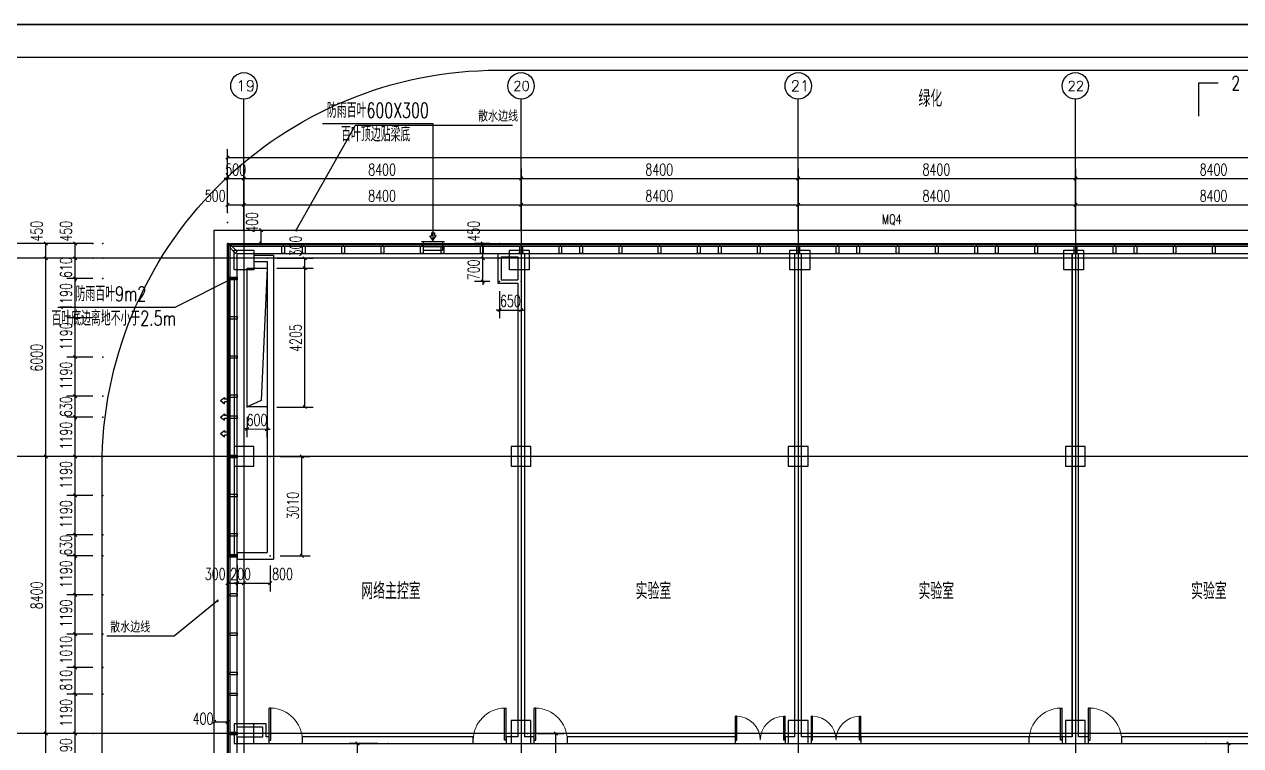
# Model space of a CAD drawing. Header units: inches. Extents: x -867 to 118033, y 723948 to 808048.
# Drawn here: x 18527 to 55394, y 786194 to 808048 of the extents above; entities that cross this region are included whole.
import ezdxf

# ---------------------------------------------------------------- set-up
doc = ezdxf.new("R2010")
doc.units = ezdxf.units.IN
doc.header["$MEASUREMENT"] = 0
for name, color, linetype in [('0-一般装修部位', 10, 'Continuous'), ('0-幕墙线', 10, 'Continuous'), ('0-轴线尺寸', 10, 'Continuous'), ('AXIS', 10, 'Continuous'), ('COLUMN', 10, 'Continuous'), ('CURTWALL', 10, 'Continuous'), ('DIM_LEAD', 10, 'Continuous'), ('DIM_SYMB', 10, 'Continuous'), ('DOOR_FIRE', 10, 'Continuous'), ('DOTE', 10, 'Continuous'), ('M-INFO-LVR', 10, 'Continuous'), ('M-INFO-LVR-TEXT', 10, 'Continuous'), ('M-INFO-ROOM-JZTZ', 10, 'Continuous'), ('PUB_DIM', 10, 'Continuous'), ('PUB_HATCH', 10, 'Continuous'), ('PUB_TEXT', 10, 'Continuous'), ('RD-侧石线', 10, 'Continuous'), ('WALL', 10, 'Continuous'), ('WINDOW', 10, 'Continuous'), ('WINDOW_TEXT', 10, 'Continuous'), ('图框', 10, 'Continuous'), ('排水', 10, 'Continuous')]:
    doc.layers.add(name, color=color, linetype=linetype)
doc.styles.add('_TCH_AXIS', font='COMPLEX', dxfattribs={"bigfont": 'GBCBIG'})
doc.styles.add('_TCH_DIM', font='SIMPLEX', dxfattribs={"bigfont": 'GBCBIG'})
doc.styles.add('_TCH_LABEL', font='COMPLEX', dxfattribs={"bigfont": 'GBCBIG'})
doc.styles.add('_TCH_WINDOW', font='SIMPLEX', dxfattribs={"bigfont": 'GBCBIG'})
doc.styles.add('DIM_FONT', font='SIMPLEX', dxfattribs={"width": 0.7, "bigfont": 'GBCBIG'})
doc.styles.add('M-TEXT1', font='tj-romans1.shx', dxfattribs={"width": 0.6, "bigfont": 'tj-hztxt1.shx'})

# ---------------------------------------------------------------- blocks, each defined once
blk = doc.blocks.new('F1_ACAD_FMEBLOCK8')
at = {"layer": 'PUB_HATCH', "color": 8}
for points in [[(-33875, 32675), (-33275, 32675), (-33275, 32075), (-33875, 32075)], [(-25525, 32675), (-24925, 32675), (-24925, 32075), (-25525, 32075)], [(-17025, 32675), (-16425, 32675), (-16425, 32075), (-17025, 32075)], [(-8725, 32675), (-8125, 32675), (-8125, 32075), (-8725, 32075)], [(-33275, 26125), (-33275, 26725), (-33875, 26725), (-33875, 26125)], [(-24875, 26125), (-24875, 26725), (-25475, 26725), (-25475, 26125)], [(-16475, 26125), (-16475, 26725), (-17075, 26725), (-17075, 26125)], [(-8075, 26125), (-8075, 26725), (-8675, 26725), (-8675, 26125)], [(-33275, 17725), (-33275, 18325), (-33875, 18325), (-33875, 17725)], [(-24875, 17725), (-24875, 18425), (-25475, 18425), (-25475, 17725)], [(-16475, 17725), (-16475, 18425), (-17075, 18425), (-17075, 17725)], [(-8075, 17725), (-8075, 18425), (-8675, 18425), (-8675, 17725)]]:
    blk.add_lwpolyline(points, close=True, dxfattribs=at)

msp = doc.modelspace()

# ---------------------------------------------------------------- linework, layer by layer
at = {"color": 7}
msp.add_line((118033, 808048), (-867, 808048), dxfattribs=at)
msp.add_lwpolyline([(117033, 724948), (117033, 807048), (1633, 807048), (1633, 724948)], close=True, dxfattribs=at)
at = {"layer": '0-一般装修部位', "color": 3}
msp.add_lwpolyline([(42083, 801109), (50283, 801109), (50283, 786459), (42083, 786459)], close=True, dxfattribs=at)
msp.add_lwpolyline([(24983, 786259), (75883, 786259), (75883, 788009), (78883, 788009), (78883, 790759), (78883, 795259), (83683, 795259), (83683, 794659), (84083, 794659), (84083, 788119), (80283, 788119), (80283, 786459), (78683, 786459), (78683, 752659), (75883, 752659), (75883, 770059), (75583, 770059), (75583, 784259), (36683, 784259), (36683, 769659), (33883, 769659), (33883, 784259), (24983, 784259), (24983, 786259)], dxfattribs=at)
at = {"layer": '0-幕墙线', "color": 31}
for p, q in [((26373, 801379), (26373, 801329)), ((27003, 801379), (27003, 801329)), ((28193, 801379), (28193, 801329)), ((29383, 801379), (29383, 801329)), ((30573, 801379), (30573, 801329)), ((31203, 801379), (31203, 801329)), ((32393, 801379), (32393, 801329)), ((33583, 801379), (33583, 801329)), ((34773, 801379), (34773, 801329)), ((35403, 801379), (35403, 801329)), ((36593, 801379), (36593, 801329)), ((37783, 801379), (37783, 801329)), ((38973, 801379), (38973, 801329)), ((39603, 801379), (39603, 801329)), ((40793, 801379), (40793, 801329)), ((41983, 801379), (41983, 801329)), ((43173, 801379), (43173, 801329)), ((43803, 801379), (43803, 801329)), ((44993, 801379), (44993, 801329)), ((46183, 801379), (46183, 801329)), ((47373, 801379), (47373, 801329)), ((48003, 801379), (48003, 801329)), ((49193, 801379), (49193, 801329)), ((50383, 801379), (50383, 801329)), ((51573, 801379), (51573, 801329)), ((52203, 801379), (52203, 801329)), ((53393, 801379), (53393, 801329)), ((54583, 801379), (54583, 801329)), ((24713, 800349), (24763, 800349)), ((24713, 799159), (24763, 799159)), ((24713, 797969), (24763, 797969)), ((24713, 796779), (24763, 796779)), ((24713, 796149), (24763, 796149)), ((24713, 794959), (24763, 794959)), ((24713, 793769), (24763, 793769)), ((24713, 792579), (24763, 792579)), ((24713, 791949), (24763, 791949)), ((24713, 790759), (24763, 790759)), ((24713, 789569), (24763, 789569)), ((24713, 788379), (24763, 788379)), ((24713, 787749), (24763, 787749)), ((24713, 786559), (24763, 786559))]:
    msp.add_line(p, q, dxfattribs=at)
for points in [[(26413, 801109), (26333, 801109), (26333, 801329), (26413, 801329)], [(26398, 801379), (26348, 801379), (26348, 801409), (26398, 801409)], [(27043, 801109), (26963, 801109), (26963, 801329), (27043, 801329)], [(27028, 801379), (26978, 801379), (26978, 801409), (27028, 801409)], [(28233, 801109), (28153, 801109), (28153, 801329), (28233, 801329)], [(28218, 801379), (28168, 801379), (28168, 801409), (28218, 801409)], [(29423, 801109), (29343, 801109), (29343, 801329), (29423, 801329)], [(29408, 801379), (29358, 801379), (29358, 801409), (29408, 801409)], [(30613, 801109), (30533, 801109), (30533, 801329), (30613, 801329)], [(30598, 801379), (30548, 801379), (30548, 801409), (30598, 801409)], [(31243, 801109), (31163, 801109), (31163, 801329), (31243, 801329)], [(31228, 801379), (31178, 801379), (31178, 801409), (31228, 801409)], [(32433, 801109), (32353, 801109), (32353, 801329), (32433, 801329)], [(32418, 801379), (32368, 801379), (32368, 801409), (32418, 801409)], [(33623, 801109), (33543, 801109), (33543, 801329), (33623, 801329)], [(33608, 801379), (33558, 801379), (33558, 801409), (33608, 801409)], [(34813, 801109), (34733, 801109), (34733, 801329), (34813, 801329)], [(34798, 801379), (34748, 801379), (34748, 801409), (34798, 801409)], [(35443, 801109), (35363, 801109), (35363, 801329), (35443, 801329)], [(35428, 801379), (35378, 801379), (35378, 801409), (35428, 801409)], [(36633, 801109), (36553, 801109), (36553, 801329), (36633, 801329)], [(36618, 801379), (36568, 801379), (36568, 801409), (36618, 801409)], [(37823, 801109), (37743, 801109), (37743, 801329), (37823, 801329)], [(37808, 801379), (37758, 801379), (37758, 801409), (37808, 801409)], [(39013, 801109), (38933, 801109), (38933, 801329), (39013, 801329)], [(38998, 801379), (38948, 801379), (38948, 801409), (38998, 801409)], [(39643, 801109), (39563, 801109), (39563, 801329), (39643, 801329)], [(39628, 801379), (39578, 801379), (39578, 801409), (39628, 801409)], [(40833, 801109), (40753, 801109), (40753, 801329), (40833, 801329)], [(40818, 801379), (40768, 801379), (40768, 801409), (40818, 801409)], [(42023, 801109), (41943, 801109), (41943, 801329), (42023, 801329)], [(42008, 801379), (41958, 801379), (41958, 801409), (42008, 801409)], [(43213, 801109), (43133, 801109), (43133, 801329), (43213, 801329)], [(43198, 801379), (43148, 801379), (43148, 801409), (43198, 801409)], [(43843, 801109), (43763, 801109), (43763, 801329), (43843, 801329)], [(43828, 801379), (43778, 801379), (43778, 801409), (43828, 801409)], [(45033, 801109), (44953, 801109), (44953, 801329), (45033, 801329)], [(45018, 801379), (44968, 801379), (44968, 801409), (45018, 801409)], [(46223, 801109), (46143, 801109), (46143, 801329), (46223, 801329)], [(46208, 801379), (46158, 801379), (46158, 801409), (46208, 801409)], [(47413, 801109), (47333, 801109), (47333, 801329), (47413, 801329)], [(47398, 801379), (47348, 801379), (47348, 801409), (47398, 801409)], [(48043, 801109), (47963, 801109), (47963, 801329), (48043, 801329)], [(48028, 801379), (47978, 801379), (47978, 801409), (48028, 801409)], [(49233, 801109), (49153, 801109), (49153, 801329), (49233, 801329)], [(49218, 801379), (49168, 801379), (49168, 801409), (49218, 801409)], [(50423, 801109), (50343, 801109), (50343, 801329), (50423, 801329)], [(50408, 801379), (50358, 801379), (50358, 801409), (50408, 801409)], [(51613, 801109), (51533, 801109), (51533, 801329), (51613, 801329)], [(51598, 801379), (51548, 801379), (51548, 801409), (51598, 801409)], [(52243, 801109), (52163, 801109), (52163, 801329), (52243, 801329)], [(52228, 801379), (52178, 801379), (52178, 801409), (52228, 801409)], [(53433, 801109), (53353, 801109), (53353, 801329), (53433, 801329)], [(53418, 801379), (53368, 801379), (53368, 801409), (53418, 801409)], [(54623, 801109), (54543, 801109), (54543, 801329), (54623, 801329)], [(54608, 801379), (54558, 801379), (54558, 801409), (54608, 801409)], [(24713, 800374), (24713, 800324), (24683, 800324), (24683, 800374)], [(24983, 800389), (24983, 800309), (24763, 800309), (24763, 800389)], [(24713, 799184), (24713, 799134), (24683, 799134), (24683, 799184)], [(24983, 799199), (24983, 799119), (24763, 799119), (24763, 799199)], [(24713, 797994), (24713, 797944), (24683, 797944), (24683, 797994)], [(24983, 798009), (24983, 797929), (24763, 797929), (24763, 798009)], [(24713, 796804), (24713, 796754), (24683, 796754), (24683, 796804)], [(24983, 796819), (24983, 796739), (24763, 796739), (24763, 796819)], [(24713, 796174), (24713, 796124), (24683, 796124), (24683, 796174)], [(24983, 796189), (24983, 796109), (24763, 796109), (24763, 796189)], [(24713, 794984), (24713, 794934), (24683, 794934), (24683, 794984)], [(24983, 794999), (24983, 794919), (24763, 794919), (24763, 794999)], [(24713, 793794), (24713, 793744), (24683, 793744), (24683, 793794)], [(24983, 793809), (24983, 793729), (24763, 793729), (24763, 793809)], [(24713, 792604), (24713, 792554), (24683, 792554), (24683, 792604)], [(24983, 792619), (24983, 792539), (24763, 792539), (24763, 792619)], [(24713, 791974), (24713, 791924), (24683, 791924), (24683, 791974)], [(24983, 791989), (24983, 791909), (24763, 791909), (24763, 791989)], [(24983, 790799), (24983, 790719), (24763, 790719), (24763, 790799)], [(24713, 790784), (24713, 790734), (24683, 790734), (24683, 790784)], [(24713, 789594), (24713, 789544), (24683, 789544), (24683, 789594)], [(24983, 789609), (24983, 789529), (24763, 789529), (24763, 789609)], [(24713, 788404), (24713, 788354), (24683, 788354), (24683, 788404)], [(24983, 788419), (24983, 788339), (24763, 788339), (24763, 788419)], [(24713, 787774), (24713, 787724), (24683, 787724), (24683, 787774)], [(24983, 787789), (24983, 787709), (24763, 787709), (24763, 787789)], [(24713, 786584), (24713, 786534), (24683, 786534), (24683, 786584)], [(24983, 786599), (24983, 786519), (24763, 786519), (24763, 786599)]]:
    msp.add_lwpolyline(points, close=True, dxfattribs=at)
at = {"layer": '0-轴线尺寸', "color": 3, "linetype": 'ByBlock'}
for p, q in [((24733, 804066), (24633, 803966)), ((24633, 803323), (24733, 803423)), ((25233, 803423), (25133, 803323)), ((25233, 803423), (25133, 803323)), ((33633, 803423), (33533, 803323)), ((33533, 803323), (33633, 803423)), ((41933, 803323), (42033, 803423)), ((42033, 803423), (41933, 803323)), ((50333, 803323), (50433, 803423)), ((50433, 803423), (50333, 803323)), ((24733, 802628), (24633, 802528)), ((25133, 802528), (25233, 802628)), ((25233, 802628), (25133, 802528)), ((33533, 802528), (33633, 802628)), ((33633, 802628), (33533, 802528)), ((42033, 802628), (41933, 802528)), ((41933, 802528), (42033, 802628)), ((50333, 802528), (50433, 802628)), ((50433, 802628), (50333, 802528)), ((19227, 801359), (19127, 801459)), ((20115, 801359), (20015, 801459)), ((19227, 800909), (19127, 801009)), ((19127, 801009), (19227, 800909)), ((20015, 801009), (20115, 800909)), ((20015, 801009), (20115, 800909)), ((20115, 800299), (20015, 800399)), ((20115, 800299), (20015, 800399)), ((20015, 799209), (20115, 799109)), ((20115, 799109), (20015, 799209)), ((20115, 797919), (20015, 798019)), ((20015, 798019), (20115, 797919)), ((20015, 796829), (20115, 796729)), ((20015, 796829), (20115, 796729)), ((20115, 796099), (20015, 796199)), ((20115, 796099), (20015, 796199)), ((19127, 795009), (19227, 794909)), ((19227, 794909), (19127, 795009)), ((20115, 794909), (20015, 795009)), ((20015, 795009), (20115, 794909)), ((20015, 793819), (20115, 793719)), ((20115, 793719), (20015, 793819)), ((20015, 792629), (20115, 792529)), ((20015, 792629), (20115, 792529)), ((20115, 791899), (20015, 791999)), ((20115, 791899), (20015, 791999)), ((20115, 790709), (20015, 790809)), ((20015, 790809), (20115, 790709)), ((20015, 789619), (20115, 789519)), ((20115, 789519), (20015, 789619)), ((20015, 788609), (20115, 788509)), ((20115, 788509), (20015, 788609)), ((20015, 787799), (20115, 787699)), ((20115, 787699), (20015, 787799)), ((19127, 786609), (19227, 786509)), ((19227, 786509), (19127, 786609)), ((20115, 786509), (20015, 786609)), ((20015, 786609), (20115, 786509))]:
    msp.add_line(p, q, dxfattribs=at)
at = {"layer": '0-轴线尺寸', "color": 3, "lineweight": -2}
for p, q in [((24683, 802643), (24683, 804266)), ((24683, 804016), (93133, 804016)), ((24683, 803373), (24583, 803373)), ((24683, 802643), (24683, 803623)), ((24683, 803373), (25183, 803373)), ((25183, 802643), (25183, 803623)), ((25183, 802643), (25183, 803623)), ((25183, 803373), (25283, 803373)), ((25183, 803373), (33583, 803373)), ((33583, 802643), (33583, 803623)), ((33583, 802643), (33583, 803623)), ((33583, 803373), (41983, 803373)), ((41983, 802643), (41983, 803623)), ((41983, 802643), (41983, 803623)), ((41983, 803373), (50383, 803373)), ((50383, 802643), (50383, 803623)), ((50383, 802643), (50383, 803623)), ((50383, 803373), (58783, 803373)), ((24683, 802343), (24683, 802828)), ((25183, 802343), (25183, 802828)), ((25183, 802343), (25183, 802828)), ((33583, 802343), (33583, 802828)), ((33583, 802343), (33583, 802828)), ((41983, 802343), (41983, 802828)), ((41983, 802343), (41983, 802828)), ((50383, 802343), (50383, 802828)), ((50383, 802343), (50383, 802828)), ((24683, 802578), (25183, 802578)), ((25183, 802578), (33583, 802578)), ((33583, 802578), (41983, 802578)), ((41983, 802578), (50383, 802578)), ((50383, 802578), (58783, 802578)), ((20303, 801409), (18028, 801409)), ((20303, 801409), (18927, 801409)), ((19177, 800959), (19177, 801409)), ((20603, 801409), (19815, 801409)), ((20065, 800959), (20065, 801409)), ((20303, 800959), (18927, 800959)), ((20303, 800959), (18927, 800959)), ((19177, 794959), (19177, 800959)), ((20603, 800959), (19815, 800959)), ((20603, 800959), (19815, 800959)), ((20065, 800959), (20065, 801059)), ((20065, 800349), (20065, 800959)), ((20603, 800349), (19815, 800349)), ((20603, 800349), (19815, 800349)), ((20065, 799159), (20065, 800349)), ((20065, 800349), (20065, 800249)), ((20603, 799159), (19815, 799159)), ((20603, 799159), (19815, 799159)), ((20065, 797969), (20065, 799159)), ((20603, 797969), (19815, 797969)), ((20603, 797969), (19815, 797969)), ((20065, 796779), (20065, 797969)), ((20603, 796779), (19815, 796779)), ((20603, 796779), (19815, 796779)), ((20065, 796779), (20065, 796879)), ((20065, 796149), (20065, 796779)), ((20603, 796149), (19815, 796149)), ((20603, 796149), (19815, 796149)), ((20065, 794959), (20065, 796149)), ((20065, 796149), (20065, 796049)), ((20303, 794959), (18927, 794959)), ((20303, 794959), (18927, 794959)), ((19177, 786559), (19177, 794959)), ((20603, 794959), (19815, 794959)), ((20603, 794959), (19815, 794959)), ((20065, 793769), (20065, 794959)), ((20603, 793769), (19815, 793769)), ((20603, 793769), (19815, 793769)), ((20065, 792579), (20065, 793769)), ((20065, 792579), (20065, 792679)), ((20603, 792579), (19815, 792579)), ((20603, 792579), (19815, 792579)), ((20065, 791949), (20065, 792579)), ((20603, 791949), (19815, 791949)), ((20603, 791949), (19815, 791949)), ((20065, 790759), (20065, 791949)), ((20065, 791949), (20065, 791849)), ((20603, 790759), (19815, 790759)), ((20603, 790759), (19815, 790759)), ((20065, 789569), (20065, 790759)), ((20603, 789569), (19815, 789569)), ((20603, 789569), (19815, 789569)), ((20065, 788559), (20065, 789569)), ((20603, 788559), (19815, 788559)), ((20603, 788559), (19815, 788559)), ((20065, 787749), (20065, 788559)), ((20603, 787749), (19815, 787749)), ((20603, 787749), (19815, 787749)), ((20065, 786559), (20065, 787749)), ((20303, 786559), (18927, 786559)), ((20303, 786559), (18927, 786559)), ((19177, 778159), (19177, 786559)), ((20603, 786559), (19815, 786559)), ((20603, 786559), (19815, 786559)), ((20065, 785369), (20065, 786559))]:
    msp.add_line(p, q, dxfattribs=at)
at = {"layer": '0-轴线尺寸', "color": 3}
for p in [(25183, 803373), (33583, 803373), (41983, 803373), (50383, 803373), (24683, 802343), (24683, 802343), (25183, 802578), (25183, 802343), (25183, 802343), (33583, 802578), (33583, 802343), (33583, 802343), (41983, 802578), (41983, 802343), (41983, 802343), (50383, 802578), (50383, 802343), (50383, 802343), (24683, 802043), (25183, 802043), (25183, 802043), (33583, 802043), (33583, 802043), (41983, 802043), (41983, 802043), (50383, 802043), (50383, 802043), (19177, 801409), (20065, 801409), (20603, 801409), (20603, 801409), (20903, 801409), (19177, 800959), (20065, 800959), (20603, 800959), (20603, 800959), (20903, 800959), (20903, 800959), (20065, 800349), (20903, 800349), (20903, 800349), (20065, 799159), (20903, 799159), (20903, 799159), (20065, 797969), (20903, 797969), (20903, 797969), (20065, 796779), (20903, 796779), (20903, 796779), (20065, 796149), (20903, 796149), (20903, 796149), (19177, 794959), (20065, 794959), (20603, 794959), (20603, 794959), (20903, 794959), (20903, 794959), (20065, 793769), (20903, 793769), (20903, 793769), (20065, 792579), (20903, 792579), (20903, 792579), (20065, 791949), (20903, 791949), (20903, 791949), (20065, 790759), (20903, 790759), (20903, 790759), (20065, 789569), (20903, 789569), (20903, 789569), (20065, 788559), (20903, 788559), (20903, 788559), (20065, 787749), (20903, 787749), (20903, 787749), (19177, 786559), (20065, 786559), (20603, 786559), (20603, 786559), (20903, 786559), (20903, 786559)]:
    msp.add_point(p, dxfattribs=at)
at = {"layer": 'AXIS', "color": 3}
for p, q in [((25183, 801784), (25183, 805784)), ((33583, 801784), (33583, 805784)), ((41983, 801784), (41983, 805784)), ((50383, 801784), (50383, 805784)), ((20202, 800959), (16202, 800959)), ((20202, 794959), (16202, 794959)), ((20202, 786559), (16202, 786559))]:
    msp.add_line(p, q, dxfattribs=at)
at = {"layer": 'AXIS', "color": 7}
for centre in [(25183, 806184), (33583, 806184), (41983, 806184), (50383, 806184)]:
    msp.add_circle(centre, 400, dxfattribs=at)
at = {"layer": 'COLUMN', "color": 2}
for points in [[(24883, 801209), (25483, 801209), (25483, 800609), (24883, 800609)], [(33233, 801209), (33833, 801209), (33833, 800609), (33233, 800609)], [(41733, 801209), (42333, 801209), (42333, 800609), (41733, 800609)], [(50033, 801209), (50633, 801209), (50633, 800609), (50033, 800609)]]:
    msp.add_lwpolyline(points, close=True, dxfattribs=at)
at = {"layer": 'COLUMN', "color": 2, "ltscale": 3}
for points in [[(25483, 794659), (25483, 795259), (24883, 795259), (24883, 794659)], [(33883, 794659), (33883, 795259), (33283, 795259), (33283, 794659)], [(42283, 794659), (42283, 795259), (41683, 795259), (41683, 794659)], [(50683, 794659), (50683, 795259), (50083, 795259), (50083, 794659)], [(25483, 786259), (25483, 786859), (24883, 786859), (24883, 786259)], [(33883, 786259), (33883, 786959), (33283, 786959), (33283, 786259)], [(50683, 786259), (50683, 786959), (50083, 786959), (50083, 786259)]]:
    msp.add_lwpolyline(points, close=True, dxfattribs=at)
at = {"layer": 'CURTWALL', "color": 4}
for points in [[(24713, 784219), (24713, 801379), (67603, 801379), (67603, 795429), (70983, 795429)], [(24763, 784219), (24763, 801329), (67553, 801329), (67553, 795379), (70983, 795379)]]:
    msp.add_lwpolyline(points, dxfattribs=at)
at = {"layer": 'DIM_LEAD', "color": 3}
for p, q in [((26771, 801812), (28569, 804997)), ((28569, 804997), (33325, 804997)), ((24383, 790579), (23070, 789516)), ((23070, 789516), (21023, 789516))]:
    msp.add_line(p, q, dxfattribs=at)
for points in [[(26761, 801794, 1), (26781, 801829, 1)], [(24398, 790592, 1), (24367, 790567, 1)]]:
    msp.add_lwpolyline(points, format="xyb", close=True, dxfattribs=at)
at = {"layer": 'DIM_SYMB', "color": 3}
msp.add_lwpolyline([(54716, 806262), (54116, 806262), (54116, 805262)], dxfattribs=at)
at = {"layer": 'DOOR_FIRE', "color": 7, "lineweight": 13}
for centre, radius, start, end in [((25978, 786359), 975, 0, 88.5307), ((33108, 786359), 975, 91.4693, 180), ((34008, 786359), 975, 360, 88.5307), ((49958, 786359), 975, 91.4693, 180), ((50808, 786359), 975, 0, 88.5307), ((40101, 786359), 731, 360, 88.5307), ((41564, 786359), 731, 91.4693, 180), ((42401, 786359), 731, 0, 88.5307), ((43864, 786359), 731, 91.4693, 180)]:
    msp.add_arc(centre, radius, start, end, dxfattribs=at)
at = {"layer": 'DOTE', "color": 26, "ltscale": 1000}
for p, q in [((25183, 803674), (25183, 730735)), ((33583, 803674), (33583, 730735)), ((41983, 803674), (41983, 730735)), ((50383, 803674), (50383, 730735)), ((99592, 800959), (18734, 800959)), ((99592, 794959), (18734, 794959)), ((99592, 786559), (18734, 786559))]:
    msp.add_line(p, q, dxfattribs=at)
at = {"layer": 'M-INFO-LVR', "color": 2}
for p, q in [((30818, 801643), (30869, 801643)), ((30913, 801514), (30818, 801643)), ((30869, 801727), (30869, 801643)), ((30869, 801727), (30956, 801727)), ((30913, 801514), (31007, 801643)), ((30956, 801727), (30956, 801643)), ((31007, 801643), (30956, 801643)), ((31213, 801309), (30613, 801309)), ((24883, 800349), (24883, 791949)), ((24470, 796649), (24598, 796743)), ((24598, 796743), (24598, 796692)), ((24683, 796692), (24598, 796692)), ((24683, 796606), (24683, 796692)), ((24470, 796649), (24598, 796555)), ((24683, 796606), (24598, 796606)), ((24598, 796555), (24598, 796606)), ((24470, 796149), (24598, 796243)), ((24470, 796149), (24598, 796055)), ((24598, 796243), (24598, 796192)), ((24683, 796192), (24598, 796192)), ((24683, 796106), (24598, 796106)), ((24598, 796055), (24598, 796106)), ((24683, 796106), (24683, 796192)), ((24470, 795649), (24598, 795743)), ((24470, 795649), (24598, 795555)), ((24598, 795743), (24598, 795692)), ((24683, 795692), (24598, 795692)), ((24683, 795606), (24598, 795606)), ((24598, 795555), (24598, 795606)), ((24683, 795606), (24683, 795692))]:
    msp.add_line(p, q, dxfattribs=at)
at = {"layer": 'M-INFO-LVR', "color": 6}
for p, q in [((31263, 801459), (30563, 801459)), ((24733, 800399), (24733, 791899))]:
    msp.add_line(p, q, dxfattribs=at)
at = {"layer": 'M-INFO-LVR', "color": 2, "linetype": 'ByBlock'}
for points in [[(30613, 801459), (30613, 801209), (31213, 801209), (31213, 801459)], [(24733, 791949), (24983, 791949), (24983, 800349), (24733, 800349)]]:
    msp.add_lwpolyline(points, dxfattribs=at)
at = {"layer": 'M-INFO-LVR-TEXT', "color": 3}
for p, q in [((27561, 805040), (30907, 805040)), ((30907, 805040), (30907, 801459)), ((23096, 799482), (24883, 800373)), ((19542, 799482), (23088, 799482)), ((19542, 799482), (23096, 799482))]:
    msp.add_line(p, q, dxfattribs=at)
at = {"layer": 'M-INFO-ROOM-JZTZ', "color": 1}
msp.add_lwpolyline([(25883, 800659), (25709, 796648), (25283, 796459)], dxfattribs=at)
msp.add_lwpolyline([(25883, 796459), (25283, 796459), (25283, 800659), (25883, 800659)], close=True, dxfattribs=at)
at = {"layer": 'PUB_DIM', "color": 3, "linetype": 'ByBlock'}
for p, q in [((25756, 801759), (25656, 801859)), ((25656, 801459), (25756, 801359)), ((32473, 801359), (32373, 801459)), ((27079, 800909), (26979, 801009)), ((32373, 801009), (32473, 800909)), ((32373, 801009), (32473, 800909)), ((27079, 800609), (26979, 800709)), ((26979, 800709), (27079, 800609)), ((32473, 800209), (32373, 800309)), ((32883, 799343), (32983, 799443)), ((33633, 799443), (33533, 799343)), ((26979, 796504), (27079, 796404)), ((25227, 795738), (25327, 795837)), ((25927, 795832), (25827, 795733)), ((26989, 794909), (26889, 795009)), ((26889, 791999), (26989, 791899)), ((24733, 791167), (24633, 791067)), ((24933, 791067), (25033, 791167)), ((24933, 791067), (25033, 791167)), ((25233, 791167), (25133, 791067)), ((25233, 791167), (25133, 791067)), ((25933, 791067), (26033, 791167)), ((24333, 786969), (24233, 786869)), ((24633, 786869), (24733, 786969)), ((34683, 786509), (34583, 786609)), ((28672, 786209), (28572, 786309)), ((55078, 786209), (54978, 786309))]:
    msp.add_line(p, q, dxfattribs=at)
at = {"layer": 'PUB_DIM', "color": 3, "lineweight": -2}
for p, q in [((25483, 801809), (25956, 801809)), ((25706, 801409), (25706, 801809)), ((25483, 801409), (25956, 801409)), ((32633, 801409), (32173, 801409)), ((32423, 800959), (32423, 801409)), ((26183, 800959), (27279, 800959)), ((27029, 800659), (27029, 800959)), ((32633, 800959), (32173, 800959)), ((32633, 800959), (32173, 800959)), ((32423, 800959), (32423, 801059)), ((32423, 800259), (32423, 800959)), ((26183, 800659), (27279, 800659)), ((26183, 800659), (27279, 800659)), ((27029, 796454), (27029, 800659)), ((32633, 800259), (32173, 800259)), ((32423, 800259), (32423, 800159)), ((32933, 799959), (32933, 799143)), ((33583, 799959), (33583, 799143)), ((32933, 799393), (32833, 799393)), ((32933, 799393), (33583, 799393)), ((33583, 799393), (33683, 799393)), ((26183, 796454), (27279, 796454)), ((25280, 796159), (25275, 795538)), ((25880, 796154), (25875, 795533)), ((25277, 795788), (25177, 795789)), ((25277, 795788), (25877, 795783)), ((25877, 795783), (25977, 795782)), ((26283, 794959), (27189, 794959)), ((26939, 791949), (26939, 794959)), ((26283, 791949), (27189, 791949)), ((24683, 791649), (24683, 790867)), ((24983, 791649), (24983, 790867)), ((24983, 791649), (24983, 790867)), ((25183, 791649), (25183, 790867)), ((25183, 791649), (25183, 790867)), ((25983, 791649), (25983, 790867)), ((24683, 791117), (24983, 791117)), ((24983, 791117), (24883, 791117)), ((24983, 791117), (25183, 791117)), ((25183, 791117), (25983, 791117)), ((25183, 791117), (25283, 791117)), ((24283, 786859), (24283, 787169)), ((24683, 786859), (24683, 787169)), ((24283, 786919), (24683, 786919)), ((34083, 786559), (34883, 786559)), ((34633, 783759), (34633, 786559)), ((29243, 786259), (28372, 786259)), ((28622, 783859), (28622, 786259)), ((54633, 786259), (55278, 786259)), ((55028, 783859), (55028, 786259))]:
    msp.add_line(p, q, dxfattribs=at)
at = {"layer": 'PUB_DIM', "color": 3}
for p in [(25183, 801809), (25706, 801809), (25183, 801409), (32423, 801409), (32933, 801409), (25883, 800959), (27029, 800959), (32423, 800959), (32933, 800959), (32933, 800959), (25883, 800659), (25883, 800659), (27029, 800659), (32933, 800259), (32933, 800259), (33583, 800259), (33583, 799393), (25283, 796459), (25883, 796454), (25883, 796454), (25877, 795783), (25983, 794959), (26939, 794959), (24683, 791949), (24983, 791949), (24983, 791949), (25183, 791949), (25183, 791949), (25983, 791949), (25983, 791949), (24983, 791117), (25183, 791117), (25983, 791117), (24683, 786919), (24283, 786559), (24683, 786559), (33783, 786559), (34633, 786559), (28622, 786259), (29543, 786259), (54333, 786259), (55028, 786259)]:
    msp.add_point(p, dxfattribs=at)
at = {"layer": 'PUB_HATCH', "color": 8}
for points in [[(24683, 772859), (24683, 801409), (67633, 801409), (67633, 795459), (70983, 795459)], [(24983, 784259), (24983, 801109), (67333, 801109), (67333, 795159), (70983, 795159)]]:
    msp.add_lwpolyline(points, dxfattribs=at)
at = {"layer": 'RD-侧石线', "color": 7}
msp.add_lwpolyline([(24690, 772859), (21883, 772859, -0.414214), (20883, 773859), (20883, 794659, -0.414214), (32883, 806659), (73983, 806659, -0.414214), (75983, 804659), (75983, 795759)], format="xyb", dxfattribs=at)
at = {"layer": 'WALL', "color": 2}
for p, q in [((32883, 801109), (32883, 800209)), ((32883, 801109), (33483, 801109)), ((33683, 801109), (33483, 801109)), ((33483, 801109), (33483, 801109)), ((33683, 801109), (33683, 801059)), ((41883, 801109), (42083, 801109)), ((41883, 786459), (41883, 801109)), ((42083, 786459), (42083, 801109)), ((50283, 786459), (50283, 801109)), ((50283, 801109), (50483, 801109)), ((50483, 786459), (50483, 801109)), ((25483, 801059), (26083, 801059)), ((25483, 801059), (25483, 800859)), ((25483, 800859), (25883, 800859)), ((25883, 800859), (25883, 792049)), ((26083, 801059), (26083, 791849)), ((32983, 801009), (33483, 801009)), ((32983, 801009), (32983, 800309)), ((33483, 801009), (33483, 800309)), ((33683, 801059), (33683, 800259)), ((32883, 800209), (33483, 800209)), ((32983, 800309), (33483, 800309)), ((33483, 800209), (33483, 786459)), ((33683, 800259), (33683, 786459)), ((24983, 792049), (24983, 791849)), ((24983, 792049), (25883, 792049)), ((24983, 791849), (26083, 791849)), ((24983, 786759), (24983, 786859)), ((25853, 786859), (24983, 786859)), ((25753, 786759), (24983, 786759)), ((25753, 786459), (25753, 786759)), ((25853, 786459), (25853, 786859)), ((24983, 786459), (24983, 786259)), ((24983, 786459), (25753, 786459)), ((25953, 786459), (25853, 786459)), ((25953, 786259), (25953, 786459)), ((26953, 786459), (26953, 786259)), ((32133, 786459), (26953, 786459)), ((32133, 786259), (32133, 786459)), ((33483, 786459), (33133, 786459)), ((33133, 786459), (33133, 786259)), ((33983, 786459), (33683, 786459)), ((33983, 786259), (33983, 786459)), ((40083, 786459), (34983, 786459)), ((34983, 786459), (34983, 786259)), ((40083, 786259), (40083, 786459)), ((41583, 786459), (41583, 786259)), ((41883, 786459), (41583, 786459)), ((42383, 786459), (42083, 786459)), ((42383, 786259), (42383, 786459)), ((48983, 786459), (43883, 786459)), ((43883, 786459), (43883, 786259)), ((48983, 786259), (48983, 786459)), ((50283, 786459), (49983, 786459)), ((49983, 786459), (49983, 786259)), ((50783, 786459), (50483, 786459)), ((50783, 786259), (50783, 786459)), ((56883, 786459), (51783, 786459)), ((51783, 786459), (51783, 786259)), ((24983, 786259), (25803, 786259)), ((25803, 786259), (25953, 786259)), ((26953, 786259), (32133, 786259)), ((33133, 786259), (33583, 786259)), ((33583, 786259), (33983, 786259)), ((34983, 786259), (40083, 786259)), ((41583, 786259), (41983, 786259)), ((41983, 786259), (42383, 786259)), ((43883, 786259), (48983, 786259)), ((49983, 786259), (50383, 786259)), ((50383, 786259), (50783, 786259)), ((51783, 786259), (56883, 786259))]:
    msp.add_line(p, q, dxfattribs=at)
at = {"layer": 'WALL', "color": 7}
for p, q in [((40120, 787090), (40083, 787090)), ((40083, 786359), (40083, 787090)), ((40120, 786359), (40120, 787090)), ((41545, 787090), (41583, 787090)), ((41545, 786359), (41545, 787090)), ((41583, 786359), (41583, 787090)), ((42420, 787090), (42383, 787090)), ((42383, 786359), (42383, 787090)), ((42420, 786359), (42420, 787090)), ((43845, 787090), (43883, 787090)), ((43845, 786359), (43845, 787090)), ((43883, 786359), (43883, 787090)), ((40083, 786359), (40120, 786359)), ((41583, 786359), (41545, 786359)), ((42383, 786359), (42420, 786359)), ((43883, 786359), (43845, 786359))]:
    msp.add_line(p, q, dxfattribs=at)
at = {"layer": 'WALL', "color": 2, "ltscale": 3}
msp.add_lwpolyline([(42283, 786259), (42283, 786959), (41683, 786959), (41683, 786259)], close=True, dxfattribs=at)
at = {"layer": 'WINDOW', "color": 31}
msp.add_line((24713, 801379), (24763, 801329), dxfattribs=at)
at = {"layer": 'WINDOW', "color": 7}
for p, q in [((26003, 787334), (25953, 787334)), ((25953, 786359), (25953, 787334)), ((26003, 786359), (26003, 787334)), ((33083, 786359), (33083, 787334)), ((33083, 787334), (33133, 787334)), ((33133, 786359), (33133, 787334)), ((33983, 786359), (33983, 787334)), ((34033, 787334), (33983, 787334)), ((34033, 786359), (34033, 787334)), ((49933, 786359), (49933, 787334)), ((49933, 787334), (49983, 787334)), ((49983, 786359), (49983, 787334)), ((50833, 787334), (50783, 787334)), ((50783, 786359), (50783, 787334)), ((50833, 786359), (50833, 787334)), ((25953, 786359), (26003, 786359)), ((33133, 786359), (33083, 786359)), ((33983, 786359), (34033, 786359)), ((49983, 786359), (49933, 786359)), ((50783, 786359), (50833, 786359))]:
    msp.add_line(p, q, dxfattribs=at)
at = {"layer": 'WINDOW', "color": 31}
for points in [[(24683, 801379), (24713, 801379), (24713, 801409), (24683, 801409), (24683, 801409), (24683, 801409), (24683, 801379)], [(24763, 801272), (24926, 801109), (24983, 801165), (24819, 801329), (24763, 801329), (24763, 801272)]]:
    msp.add_lwpolyline(points, dxfattribs=at)
at = {"layer": '图框', "color": 1}
msp.add_lwpolyline([(-867, 808048), (118033, 808048), (118033, 723948), (-867, 723948)], close=True, dxfattribs=at)
at = {"layer": '排水', "color": 5}
msp.add_lwpolyline([(24283, 772859), (24283, 801809), (68033, 801809), (68033, 795859), (70583, 795859), (70583, 796159), (75983, 796159)], dxfattribs=at)

# ---------------------------------------------------------------- block references
at = {"layer": 'PUB_HATCH', "color": 8}
msp.add_blockref('F1_ACAD_FMEBLOCK8', (58758, 768534), dxfattribs=at)

# ---------------------------------------------------------------- texts
at = {"layer": '0-轴线尺寸', "color": 7, "style": 'DIM_FONT', "width": 0.7}
for s, p in [('500', (24618, 803473)), ('8400', (28951, 803473)), ('8400', (37351, 803473)), ('8400', (45751, 803473)), ('8400', (54151, 803473)), ('500', (23998, 802678)), ('8400', (28951, 802678)), ('8400', (37351, 802678)), ('8400', (45751, 802678)), ('8400', (54151, 802678))]:
    msp.add_text(s, height=350, dxfattribs=at).set_placement(p)
for s, p in [('450', (19077, 801464)), ('450', (19965, 801464)), ('610', (19965, 800362)), ('1190', (19965, 799369)), ('1190', (19965, 798179)), ('6000', (19077, 797527)), ('1190', (19965, 796989)), ('630', (19965, 796149)), ('1190', (19965, 795169)), ('1190', (19965, 793979)), ('1190', (19965, 792789)), ('630', (19965, 791949)), ('1190', (19965, 790969)), ('8400', (19077, 790327)), ('1190', (19965, 789779)), ('1010', (19965, 788679)), ('810', (19965, 787862)), ('1190', (19965, 786769)), ('1190', (19965, 785579))]:
    msp.add_text(s, height=350, rotation=90, dxfattribs=at).set_placement(p)
at = {"layer": 'AXIS', "color": 7, "style": '_TCH_AXIS'}
for s, height, p in [('19', 328.4, (24956, 806020)), ('20', 294.3, (33344, 806037)), ('21', 328.4, (41756, 806020)), ('22', 294.3, (50144, 806037))]:
    msp.add_text(s, height=height, dxfattribs=at).set_placement(p)
at = {"layer": 'M-INFO-LVR-TEXT', "color": 3, "style": 'M-TEXT1', "width": 0.7}
for s, p in [('防雨百叶600X300', (27700, 805217)), ('百叶顶边贴梁底', (28131, 804497)), ('防雨百叶9m2', (20080, 799660)), ('百叶底边离地不小于2.5m', (19349, 798919))]:
    msp.add_text(s, height=450, dxfattribs=at).set_placement(p)
at = {"layer": 'PUB_DIM', "color": 7, "style": 'DIM_FONT', "width": 0.7}
for s, rotation, p in [('400', 90, (25606, 801732)), ('450', 90, (32323, 801464)), ('300', 90, (26929, 801014)), ('700', 90, (32323, 800294)), ('4205', 90, (26929, 798125)), ('600', 359.5225, (25263, 795888)), ('3010', 90, (26839, 793045))]:
    msp.add_text(s, height=350, rotation=rotation, dxfattribs=at).set_placement(p)
for s, p in [('650', (32943, 799493)), ('300', (23998, 791217)), ('200', (24768, 791217)), ('800', (26038, 791217)), ('400', (23630, 786836))]:
    msp.add_text(s, height=350, dxfattribs=at).set_placement(p)
at = {"layer": 'PUB_TEXT', "color": 7, "style": '_TCH_LABEL', "width": 0.705882}
msp.add_text('2', height=425, dxfattribs=at).set_placement((55116, 806049))
at = {"layer": 'PUB_TEXT', "color": 7}
for s, height, style, p in [('绿化', 500, 'DIM_FONT', (45629, 805552)), ('散水边线', 337.6, '_TCH_DIM', (32277, 805102)), ('网络主控室', 500, 'DIM_FONT', (28739, 790630)), ('实验室', 500, 'DIM_FONT', (37055, 790630)), ('实验室', 500, 'DIM_FONT', (45629, 790630)), ('实验室', 500, 'DIM_FONT', (53889, 790630)), ('散水边线', 337.6, '_TCH_DIM', (21128, 789621))]:
    msp.add_text(s, height=height, dxfattribs=dict(at, style=style)).set_placement(p)
at = {"layer": 'WINDOW_TEXT', "color": 7, "style": '_TCH_WINDOW', "width": 0.705882}
msp.add_text('MQ4', height=297.5, dxfattribs=at).set_placement((44523, 801992))

doc.saveas('drawing.dxf')
